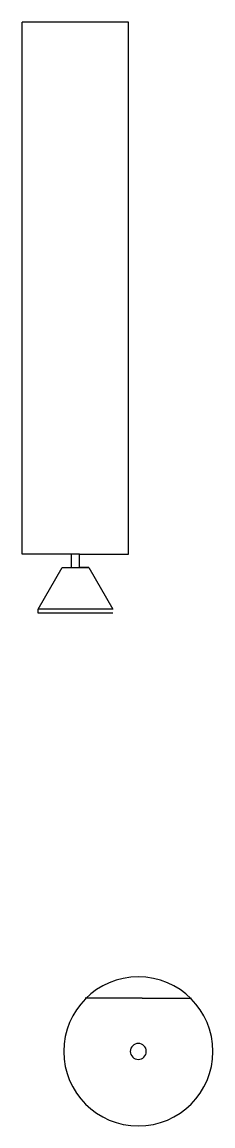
# Model space of a CAD drawing. Header units: inches. Extents: x 7.8 to 14.9, y 7.3 to 48.8.
import ezdxf

# ---------------------------------------------------------------- set-up
doc = ezdxf.new("R2010")
doc.units = ezdxf.units.IN
doc.header["$MEASUREMENT"] = 0
doc.layers.add('MASA', color=15, linetype='Continuous')
doc.layers.add('SUPORTI PICIOARE', color=250, linetype='Continuous')

msp = doc.modelspace()

# ---------------------------------------------------------------- linework, layer by layer
at = {"layer": 'MASA'}
for p, q in [((7.773, 28.771), (7.773, 48.771)), ((11.773, 48.771), (7.773, 48.771)), ((11.773, 28.771), (11.773, 48.771)), ((9.623, 28.771), (7.773, 28.771)), ((9.923, 28.771), (9.623, 28.771)), ((9.923, 28.771), (11.773, 28.771))]:
    msp.add_line(p, q, dxfattribs=at)
at = {"layer": 'MASA', "extrusion": (0, -1, -2.22045e-16)}
for p, q in [((11.986, 12.092, 2.209), (10.136, 12.092, 2.209)), ((10.136, 12.092, 2.209), (10.136, 12.092, 22.209)), ((12.286, 12.092, 2.209), (11.986, 12.092, 2.209)), ((12.286, 12.092, 2.209), (14.136, 12.092, 2.209)), ((14.136, 12.092, 2.209), (14.136, 12.092, 22.209))]:
    msp.add_line(p, q, dxfattribs=at)
at = {"layer": 'SUPORTI PICIOARE'}
for p, q in [((9.623, 28.271), (9.623, 28.771)), ((9.923, 28.271), (9.923, 28.771)), ((8.373, 26.712), (9.273, 28.271)), ((9.273, 28.271), (10.273, 28.271)), ((9.273, 28.271), (9.623, 28.271)), ((10.273, 28.271), (9.923, 28.271)), ((10.273, 28.271), (11.173, 26.712)), ((8.373, 26.562), (8.373, 26.712)), ((11.173, 26.712), (8.373, 26.712)), ((11.173, 26.562), (8.373, 26.562))]:
    msp.add_line(p, q, dxfattribs=at)
at = {"layer": 'SUPORTI PICIOARE', "extrusion": (0, 4.44089e-16, -1)}
msp.add_circle((-12.136, 10.092, -0.15), 2.8, dxfattribs=at)
at = {"layer": 'SUPORTI PICIOARE', "extrusion": (0, 2.22045e-16, -1)}
msp.add_circle((-12.136, 10.092, -2.209), 0.3, dxfattribs=at)

doc.saveas('drawing.dxf')
